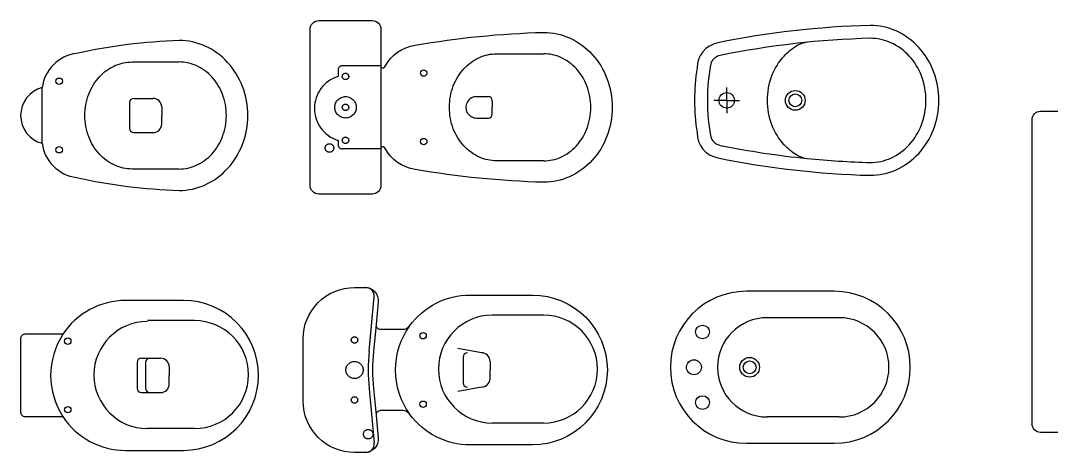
# Model space of a CAD drawing. Header units: millimetres. Extents: x 4.57 to 13.56, y 2.92 to 9.59.
# Drawn here: x 9.232 to 11.638, y 5.053 to 6.062 of the extents above; entities that cross this region are included whole.
import ezdxf

# ---------------------------------------------------------------- set-up
doc = ezdxf.new("R2010")
doc.units = ezdxf.units.MM
doc.linetypes.add('HIDDEN', pattern=[9.525, 6.35, -3.175])

msp = doc.modelspace()

# ---------------------------------------------------------------- linework, layer by layer
at = {"color": 18, "true_color": 0x000000}
for p, q in [((10.343, 5.9841), (10.453, 5.9841)), ((9.4924, 5.965), (9.6024, 5.965)), ((10.073, 5.9561), (10.073, 5.762)), ((9.2824, 5.775), (9.2824, 5.905)), ((10.88, 5.8753), (10.88, 5.9053)), ((9.4865, 5.87), (9.4865, 5.81)), ((9.4865, 5.87), (9.4865, 5.81)), ((9.4965, 5.88), (9.5415, 5.88)), ((9.4965, 5.88), (9.5415, 5.88)), ((10.2957, 5.8841), (10.323, 5.8841)), ((10.333, 5.8741), (10.333, 5.8591)), ((10.88, 5.8753), (10.85, 5.8753)), ((10.88, 5.8753), (10.91, 5.8753)), ((10.88, 5.8753), (10.88, 5.8453)), ((9.5615, 5.86), (9.5615, 5.84)), ((10.333, 5.8441), (10.333, 5.8591)), ((9.5615, 5.82), (9.5615, 5.84)), ((10.2958, 5.8341), (10.323, 5.8341)), ((9.4965, 5.8), (9.5415, 5.8)), ((10.453, 5.7341), (10.343, 5.7341)), ((9.6024, 5.715), (9.4924, 5.715)), ((10.046, 5.29), (10.0577, 5.4162)), ((10.4525, 5.3738), (10.3325, 5.3738)), ((11.1427, 5.3678), (10.9744, 5.3678)), ((9.6383, 5.3611), (9.5283, 5.3611)), ((10.0617, 5.3517), (10.0559, 5.2889)), ((10.3078, 5.2859), (10.2528, 5.2958)), ((9.5141, 5.2731), (9.5591, 5.2731)), ((9.5141, 5.2731), (9.5591, 5.2731)), ((10.2648, 5.2759), (10.2648, 5.2159)), ((9.5041, 5.2631), (9.5041, 5.2031)), ((9.5041, 5.2631), (9.5041, 5.2031)), ((9.5241, 5.2631), (9.5241, 5.2031)), ((9.5791, 5.2531), (9.5791, 5.2331)), ((10.3278, 5.2659), (10.3278, 5.2459)), ((10.3278, 5.2259), (10.3278, 5.2459)), ((9.5791, 5.2131), (9.5791, 5.2331)), ((10.046, 5.2017), (10.0577, 5.0755)), ((10.0559, 5.2027), (10.0617, 5.1399)), ((10.3078, 5.2059), (10.2528, 5.1958)), ((9.5141, 5.1931), (9.5591, 5.1931)), ((9.5141, 5.1931), (9.5591, 5.1931)), ((11.1427, 5.1361), (10.9744, 5.1361)), ((9.6383, 5.109), (9.5283, 5.109)), ((10.4525, 5.1217), (10.3325, 5.1217))]:
    msp.add_line(p, q, dxfattribs=at)
at = {"color": 18, "linetype": 'HIDDEN', "true_color": 0x000000}
for p, q in [((9.973, 5.9461), (9.973, 5.9312)), ((10.073, 5.9561), (9.983, 5.9561)), ((9.973, 5.782), (9.973, 5.772)), ((10.073, 5.762), (9.983, 5.762))]:
    msp.add_line(p, q, dxfattribs=at)
at = {"color": 18, "true_color": 0x000000}
for points in [[(9.928, 5.6566, -0.414214), (9.908, 5.6766), (9.908, 6.0416, -0.414214), (9.928, 6.0616), (10.053, 6.0616, -0.414214), (10.073, 6.0416), (10.073, 5.9561, 0.787207), (10.0824, 5.9538, -0.243605), (10.153, 6.0041, -0.036424), (10.453, 6.0341, -0.106749), (10.5135, 6.021, -0.101537), (10.5661, 5.9828, -0.094942), (10.6006, 5.9267, -0.090753), (10.613, 5.8591, -0.090753), (10.6006, 5.7914, -0.094942), (10.5661, 5.7353, -0.101537), (10.5135, 5.6971, -0.106749), (10.453, 5.6841, -0.036424), (10.153, 5.7141, -0.243605), (10.0824, 5.7643, 0.787207), (10.073, 5.762), (10.073, 5.6766, -0.414214), (10.053, 5.6566)], [(10.8591, 5.7409, 0.043296), (11.215, 5.7003, 0.106749), (11.2755, 5.7134, 0.101537), (11.3281, 5.7516, 0.094942), (11.3626, 5.8076, 0.090753), (11.375, 5.8753, 0.090753), (11.3626, 5.943, 0.094942), (11.3281, 5.9991, 0.101537), (11.2755, 6.0373, 0.106749), (11.215, 6.0503, 0.043296), (10.8591, 6.0098, 0.356798), (10.811, 5.951, 0.079894), (10.811, 5.7997, 0.356798)], [(9.3624, 5.695, 0.045404), (9.6024, 5.665, 0.106749), (9.6629, 5.6781, 0.101537), (9.7155, 5.7163, 0.094942), (9.75, 5.7724, 0.090753), (9.7624, 5.84, 0.090753), (9.75, 5.9077, 0.094942), (9.7155, 5.9638, 0.101537), (9.6629, 6.002, 0.106749), (9.6024, 6.015, 0.045404), (9.3624, 5.985, 0.33385), (9.2824, 5.905, 0.769231), (9.2824, 5.775, 0.33385)], [(11.5925, 5.83, -0.414214), (11.6125, 5.85), (12.4725, 5.85, -0.414214), (12.4925, 5.83), (12.4925, 5.12, -0.414214), (12.4725, 5.1), (11.6125, 5.1, -0.414214), (11.5925, 5.12)], [(9.8915, 5.1733), (9.8915, 5.3183, -0.414214), (10.0115, 5.4383), (10.0368, 5.4383, -0.446202), (10.0666, 5.4051), (10.0617, 5.3517, 0.441365), (10.0716, 5.3408), (10.124, 5.3408, 0.239438), (10.1402, 5.349, -0.239438), (10.2815, 5.4208), (10.4265, 5.4208, -1), (10.4265, 5.0708), (10.2815, 5.0708, -0.239438), (10.1402, 5.1426, 0.239438), (10.124, 5.1508), (10.0716, 5.1508, 0.441365), (10.0617, 5.1399), (10.0666, 5.0866, -0.446202), (10.0368, 5.0533), (10.0115, 5.0533, -0.414214)], [(10.926, 5.4295, 1), (10.926, 5.0745), (11.131, 5.0745, 1), (11.131, 5.4295)], [(9.4774, 5.0581), (9.6124, 5.0581, 1), (9.6124, 5.4081), (9.4774, 5.4081, 0.252718), (9.331, 5.3291), (9.2424, 5.3291, 0.414214), (9.2324, 5.3191), (9.2324, 5.1471, 0.414214), (9.2424, 5.1371), (9.331, 5.1371, 0.252718)]]:
    msp.add_lwpolyline(points, format="xyb", close=True, dxfattribs=at)
for points in [[(11.215, 5.7303, 0.106749), (11.2631, 5.7407, 0.101537), (11.306, 5.7718, 0.094942), (11.3345, 5.8183, 0.090753), (11.345, 5.8753, 0.090753), (11.3345, 5.9324, 0.094942), (11.306, 5.9788, 0.101537), (11.2631, 6.0099, 0.106749), (11.215, 6.0203, 0.106749)], [(11.043, 5.748, -0.071574), (11.014, 5.7718, -0.094942), (10.9854, 5.8183, -0.090753), (10.975, 5.8753, -0.090753), (10.9854, 5.9324, -0.094942), (11.014, 5.9788, -0.071574), (11.043, 6.0026, -0.106749)], [(10.343, 5.7341, -0.106749), (10.3031, 5.7427, -0.101537), (10.2667, 5.7691, -0.094942), (10.2421, 5.8091, -0.090753), (10.233, 5.8591, -0.090753), (10.2421, 5.909, -0.094942), (10.2667, 5.9491, -0.101537), (10.3031, 5.9754, -0.106749), (10.343, 5.9841, -0.106749)], [(10.453, 5.7341, 0.106749), (10.4928, 5.7427, 0.101537), (10.5292, 5.7691, 0.094942), (10.5538, 5.8091, 0.090753), (10.563, 5.8591, 0.090753), (10.5538, 5.909, 0.094942), (10.5292, 5.9491, 0.101537), (10.4928, 5.9754, 0.106749), (10.453, 5.9841, 0.106749)], [(9.4924, 5.715, -0.106749), (9.4525, 5.7237, -0.101537), (9.4161, 5.75, -0.094942), (9.3915, 5.7901, -0.090753), (9.3824, 5.84, -0.090753), (9.3915, 5.89, -0.094942), (9.4161, 5.93, -0.101537), (9.4525, 5.9564, -0.106749), (9.4924, 5.965, -0.106749)], [(9.6024, 5.715, 0.106749), (9.6422, 5.7237, 0.101537), (9.6786, 5.75, 0.094942), (9.7032, 5.7901, 0.090753), (9.7124, 5.84, 0.090753), (9.7032, 5.89, 0.094942), (9.6786, 5.93, 0.101537), (9.6422, 5.9564, 0.106749), (9.6024, 5.965, 0.106749)]]:
    msp.add_lwpolyline(points, format="xyb", dxfattribs=at)
for centre, radius in [((10.173, 5.9391), 0.0075), ((9.3224, 5.92), 0.0075), ((10.88, 5.8753), 0.018), ((11.04, 5.8753), 0.023), ((11.04, 5.8753), 0.015), ((10.173, 5.7791), 0.0075), ((9.3224, 5.76), 0.0075), ((10.8235, 5.3345), 0.016), ((9.3424, 5.3131), 0.0075), ((10.1715, 5.3258), 0.0075), ((10.8035, 5.252), 0.0175), ((10.9335, 5.252), 0.023), ((10.9335, 5.252), 0.015), ((10.1715, 5.1658), 0.0075), ((10.8235, 5.1695), 0.016), ((9.3424, 5.1531), 0.0075)]:
    msp.add_circle(centre, radius, dxfattribs=at)
at = {"color": 18, "linetype": 'HIDDEN', "true_color": 0x000000}
for centre, radius in [((9.9905, 5.9312), 0.0075), ((9.9905, 5.8591), 0.025), ((9.9905, 5.8591), 0.0075), ((9.953, 5.7641), 0.01), ((9.9905, 5.782), 0.0075), ((10.0115, 5.3158), 0.0075), ((10.0115, 5.2458), 0.02), ((10.0115, 5.1758), 0.0075), ((10.0435, 5.0958), 0.011)]:
    msp.add_circle(centre, radius, dxfattribs=at)
at = {"color": 18, "true_color": 0x000000}
for centre, radius, start, end in [((11.2706, 3.979), 2.042, 91.5385, 101.455), ((11.074, 5.9513), 0.06, 95.6911, 121.188), ((10.871, 5.951), 0.03, 101.4549, 155.2418), ((11.2815, 5.8753), 0.4466, 168.6048, 191.3952), ((9.4965, 5.87), 0.01, 90, 180), ((9.4965, 5.87), 0.01, 90, 180), ((9.5415, 5.86), 0.02, 0, 90), ((10.2963, 5.8591), 0.025, 88.6628, 271.0097), ((10.323, 5.8741), 0.01, 0, 90), ((10.323, 5.8441), 0.01, 270, 0), ((9.4965, 5.81), 0.01, 180, 270), ((9.4965, 5.81), 0.01, 180, 270), ((9.5415, 5.82), 0.02, 270, 0), ((10.871, 5.7997), 0.03, 204.7582, 258.5451), ((11.2706, 7.7716), 2.042, 258.545, 264.3088), ((11.074, 5.7993), 0.06, 238.812, 264.3089), ((11.2706, 7.7717), 2.0421, 264.3089, 268.4615), ((10.0378, 5.4183), 0.02, 353.8138, 91.3959), ((10.3335, 5.2478), 0.1261, 90.4768, 269.5232), ((10.4525, 5.2478), 0.126, 270, 90), ((10.9744, 5.252), 0.1159, 90, 270), ((11.1427, 5.252), 0.1159, 270, 90), ((9.5283, 5.234), 0.125, 90, 270), ((9.6383, 5.235), 0.126, 270, 90), ((10.2815, 5.2458), 0.175, 143.8612, 216.1388), ((9.4774, 5.2331), 0.175, 146.7309, 213.2691), ((9.5141, 5.2631), 0.01, 90, 180), ((9.5141, 5.2631), 0.01, 90, 180), ((9.5341, 5.2631), 0.01, 90, 180), ((9.5591, 5.2531), 0.02, 0, 90), ((10.4536, 5.2458), 0.41, 173.8138, 186.1862), ((10.4536, 5.2458), 0.4, 173.8138, 186.1862), ((10.2748, 5.2759), 0.01, 90, 180), ((10.3078, 5.2659), 0.02, 0, 90), ((10.3078, 5.2259), 0.02, 270, 0), ((9.5141, 5.2031), 0.01, 180, 270), ((9.5141, 5.2031), 0.01, 180, 270), ((9.5341, 5.2031), 0.01, 180, 270), ((9.5591, 5.2131), 0.02, 270, 0), ((10.2748, 5.2159), 0.01, 180, 270), ((10.0378, 5.0733), 0.02, 268.6041, 6.1862)]:
    msp.add_arc(centre, radius, start, end, dxfattribs=at)
at = {"color": 18, "linetype": 'HIDDEN', "true_color": 0x000000}
for centre, radius, start, end in [((9.983, 5.9461), 0.01, 90, 180), ((9.996, 5.8566), 0.0781, 107.1662, 252.8338), ((9.983, 5.772), 0.01, 180, 270)]:
    msp.add_arc(centre, radius, start, end, dxfattribs=at)

doc.saveas('drawing.dxf')
